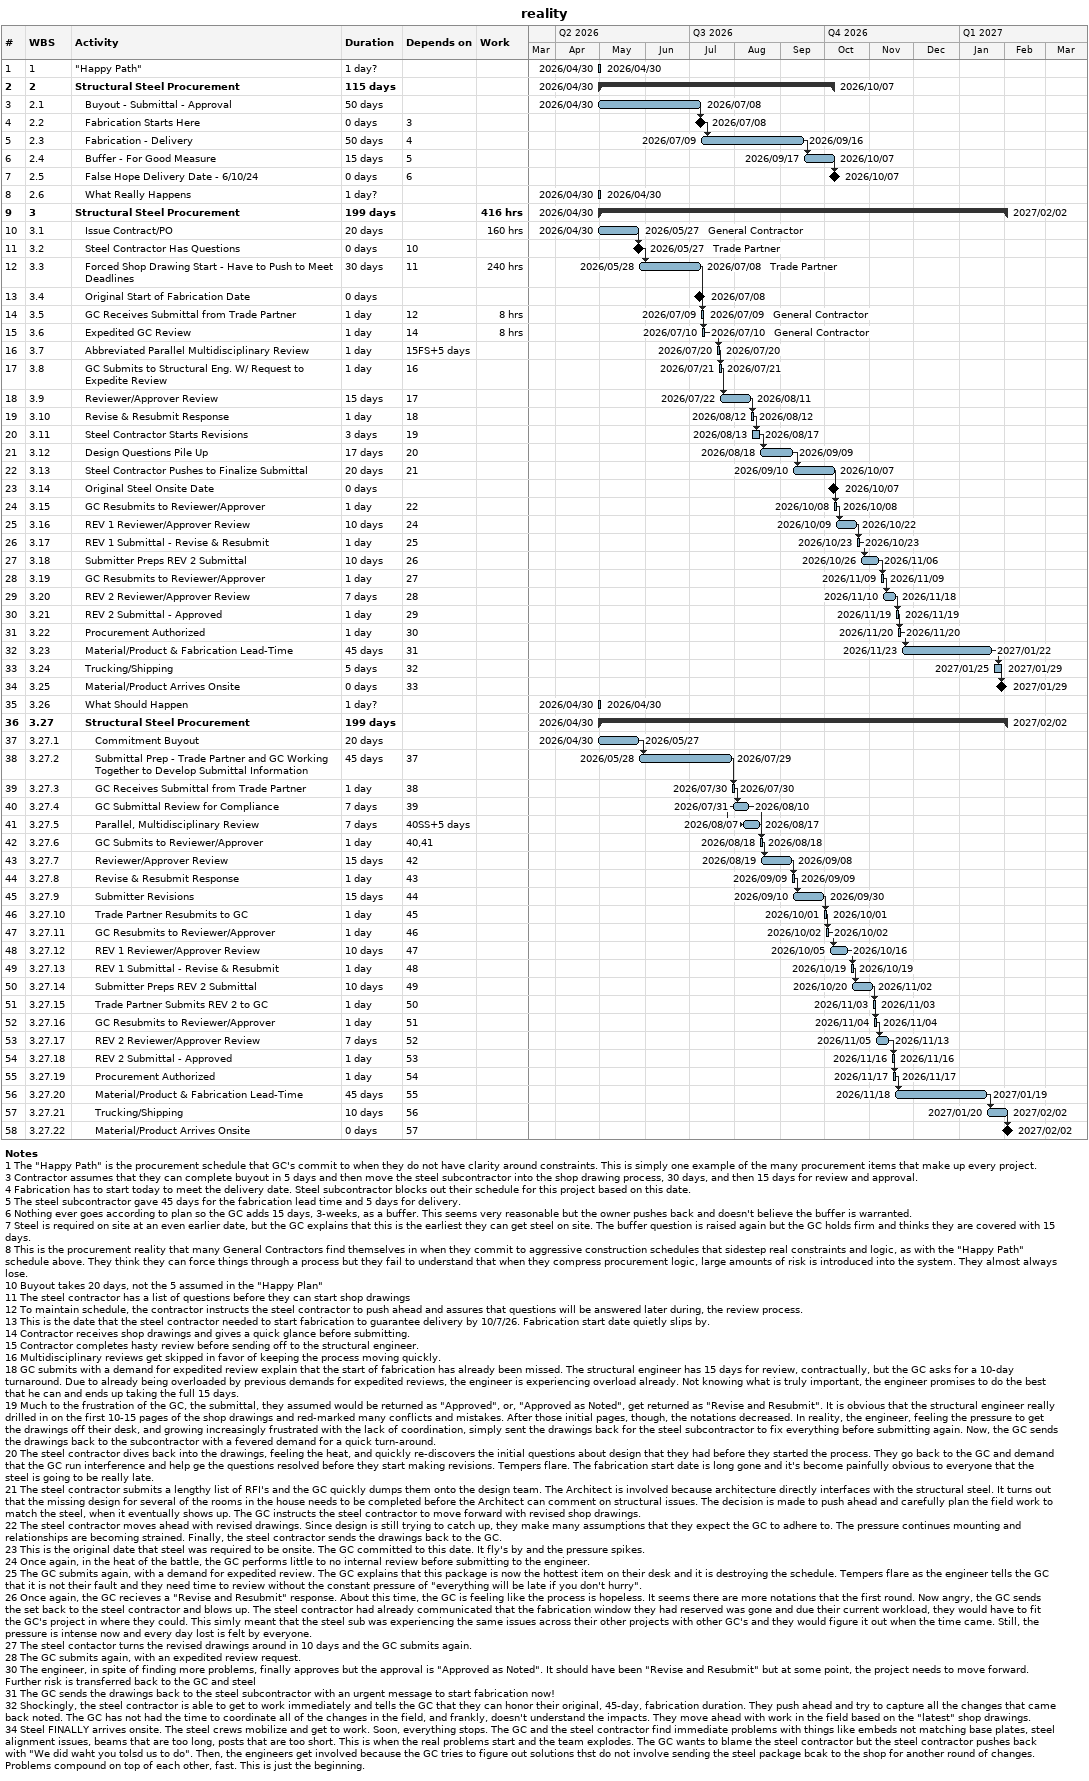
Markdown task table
reality

| ID | WBS | Task | Duration | Start | Finish | Predecessors | Resources | Work (h) |
|---|---|---|---|---|---|---|---|---|
| 1 | 1 | "Happy Path" | 1d? | 2026-04-30 | 2026-04-30 |  |  |  |
| 2 | 2 | **Structural Steel Procurement** | 115d | 2026-04-30 | 2026-10-07 |  |  |  |
| 3 | 2.1 | Buyout - Submittal - Approval | 50d | 2026-04-30 | 2026-07-08 |  |  |  |
| 4 | 2.2 | Fabrication Starts Here | 0d | 2026-07-08 | 2026-07-08 | 3 |  |  |
| 5 | 2.3 | Fabrication - Delivery | 50d | 2026-07-09 | 2026-09-16 | 4 |  |  |
| 6 | 2.4 | Buffer - For Good Measure | 15d | 2026-09-17 | 2026-10-07 | 5 |  |  |
| 7 | 2.5 | False Hope Delivery Date - 6/10/24 | 0d | 2026-10-07 | 2026-10-07 | 6 |  |  |
| 8 | 2.6 | What Really Happens | 1d? | 2026-04-30 | 2026-04-30 |  |  |  |
| 9 | 3 | **Structural Steel Procurement** | 199d | 2026-04-30 | 2027-02-02 |  |  | 416 |
| 10 | 3.1 | Issue Contract/PO | 20d | 2026-04-30 | 2026-05-27 |  | General Contractor | 160 |
| 11 | 3.2 | Steel Contractor Has Questions | 0d | 2026-05-27 | 2026-05-27 | 10 | Trade Partner |  |
| 12 | 3.3 | Forced Shop Drawing Start - Have to Push to Meet Deadlines | 30d | 2026-05-28 | 2026-07-08 | 11 | Trade Partner | 240 |
| 13 | 3.4 | Original Start of Fabrication Date | 0d | 2026-07-08 | 2026-07-08 |  |  |  |
| 14 | 3.5 | GC Receives Submittal from Trade Partner | 1d | 2026-07-09 | 2026-07-09 | 12 | General Contractor | 8 |
| 15 | 3.6 | Expedited GC Review | 1d | 2026-07-10 | 2026-07-10 | 14 | General Contractor | 8 |
| 16 | 3.7 | Abbreviated Parallel Multidisciplinary Review | 1d | 2026-07-20 | 2026-07-20 | 15FS+5d |  |  |
| 17 | 3.8 | GC Submits to Structural Eng. W/ Request to Expedite Review | 1d | 2026-07-21 | 2026-07-21 | 16 |  |  |
| 18 | 3.9 | Reviewer/Approver Review | 15d | 2026-07-22 | 2026-08-11 | 17 |  |  |
| 19 | 3.10 | Revise & Resubmit Response | 1d | 2026-08-12 | 2026-08-12 | 18 |  |  |
| 20 | 3.11 | Steel Contractor Starts Revisions | 3d | 2026-08-13 | 2026-08-17 | 19 |  |  |
| 21 | 3.12 | Design Questions Pile Up | 17d | 2026-08-18 | 2026-09-09 | 20 |  |  |
| 22 | 3.13 | Steel Contractor Pushes to Finalize Submittal | 20d | 2026-09-10 | 2026-10-07 | 21 |  |  |
| 23 | 3.14 | Original Steel Onsite Date | 0d | 2026-10-07 | 2026-10-07 |  |  |  |
| 24 | 3.15 | GC Resubmits to Reviewer/Approver | 1d | 2026-10-08 | 2026-10-08 | 22 |  |  |
| 25 | 3.16 | REV 1 Reviewer/Approver Review | 10d | 2026-10-09 | 2026-10-22 | 24 |  |  |
| 26 | 3.17 | REV 1 Submittal - Revise & Resubmit | 1d | 2026-10-23 | 2026-10-23 | 25 |  |  |
| 27 | 3.18 | Submitter Preps REV 2 Submittal | 10d | 2026-10-26 | 2026-11-06 | 26 |  |  |
| 28 | 3.19 | GC Resubmits to Reviewer/Approver | 1d | 2026-11-09 | 2026-11-09 | 27 |  |  |
| 29 | 3.20 | REV 2 Reviewer/Approver Review | 7d | 2026-11-10 | 2026-11-18 | 28 |  |  |
| 30 | 3.21 | REV 2 Submittal - Approved | 1d | 2026-11-19 | 2026-11-19 | 29 |  |  |
| 31 | 3.22 | Procurement Authorized | 1d | 2026-11-20 | 2026-11-20 | 30 |  |  |
| 32 | 3.23 | Material/Product & Fabrication Lead-Time | 45d | 2026-11-23 | 2027-01-22 | 31 |  |  |
| 33 | 3.24 | Trucking/Shipping | 5d | 2027-01-25 | 2027-01-29 | 32 |  |  |
| 34 | 3.25 | Material/Product Arrives Onsite | 0d | 2027-01-29 | 2027-01-29 | 33 |  |  |
| 35 | 3.26 | What Should Happen | 1d? | 2026-04-30 | 2026-04-30 |  |  |  |
| 36 | 3.27 | **Structural Steel Procurement** | 199d | 2026-04-30 | 2027-02-02 |  |  |  |
| 37 | 3.27.1 | Commitment Buyout | 20d | 2026-04-30 | 2026-05-27 |  |  |  |
| 38 | 3.27.2 | Submittal Prep - Trade Partner and GC Working Together to Develop Submittal Information | 45d | 2026-05-28 | 2026-07-29 | 37 |  |  |
| 39 | 3.27.3 | GC Receives Submittal from Trade Partner | 1d | 2026-07-30 | 2026-07-30 | 38 |  |  |
| 40 | 3.27.4 | GC Submittal Review for Compliance | 7d | 2026-07-31 | 2026-08-10 | 39 |  |  |
| 41 | 3.27.5 | Parallel, Multidisciplinary Review | 7d | 2026-08-07 | 2026-08-17 | 40SS+5d |  |  |
| 42 | 3.27.6 | GC Submits to Reviewer/Approver | 1d | 2026-08-18 | 2026-08-18 | 40, 41 |  |  |
| 43 | 3.27.7 | Reviewer/Approver Review | 15d | 2026-08-19 | 2026-09-08 | 42 |  |  |
| 44 | 3.27.8 | Revise & Resubmit Response | 1d | 2026-09-09 | 2026-09-09 | 43 |  |  |
| 45 | 3.27.9 | Submitter Revisions | 15d | 2026-09-10 | 2026-09-30 | 44 |  |  |
| 46 | 3.27.10 | Trade Partner Resubmits to GC | 1d | 2026-10-01 | 2026-10-01 | 45 |  |  |
| 47 | 3.27.11 | GC Resubmits to Reviewer/Approver | 1d | 2026-10-02 | 2026-10-02 | 46 |  |  |
| 48 | 3.27.12 | REV 1 Reviewer/Approver Review | 10d | 2026-10-05 | 2026-10-16 | 47 |  |  |
| 49 | 3.27.13 | REV 1 Submittal - Revise & Resubmit | 1d | 2026-10-19 | 2026-10-19 | 48 |  |  |
| 50 | 3.27.14 | Submitter Preps REV 2 Submittal | 10d | 2026-10-20 | 2026-11-02 | 49 |  |  |
| 51 | 3.27.15 | Trade Partner Submits REV 2 to GC | 1d | 2026-11-03 | 2026-11-03 | 50 |  |  |
| 52 | 3.27.16 | GC Resubmits to Reviewer/Approver | 1d | 2026-11-04 | 2026-11-04 | 51 |  |  |
| 53 | 3.27.17 | REV 2 Reviewer/Approver Review | 7d | 2026-11-05 | 2026-11-13 | 52 |  |  |
| 54 | 3.27.18 | REV 2 Submittal - Approved | 1d | 2026-11-16 | 2026-11-16 | 53 |  |  |
| 55 | 3.27.19 | Procurement Authorized | 1d | 2026-11-17 | 2026-11-17 | 54 |  |  |
| 56 | 3.27.20 | Material/Product & Fabrication Lead-Time | 45d | 2026-11-18 | 2027-01-19 | 55 |  |  |
| 57 | 3.27.21 | Trucking/Shipping | 10d | 2027-01-20 | 2027-02-02 | 56 |  |  |
| 58 | 3.27.22 | Material/Product Arrives Onsite | 0d | 2027-02-02 | 2027-02-02 | 57 |  |  |

Notes
- 1: The "Happy Path" is the procurement schedule that GC's commit to when they do not have clarity around constraints. This is simply one example of the many procurement items that make up every project.
- 3: Contractor assumes that they can complete buyout in 5 days and then move the steel subcontractor into the shop drawing process, 30 days, and then 15 days for review and approval.
- 4: Fabrication has to start today to meet the delivery date. Steel subcontractor blocks out their schedule for this project based on this date.
- 5: The steel subcontractor gave 45 days for the fabrication lead time and 5 days for delivery.
- 6: Nothing ever goes according to plan so the GC adds 15 days, 3-weeks, as a buffer. This seems very reasonable but the owner pushes back and doesn't believe the buffer is warranted.
- 7: Steel is required on site at an even earlier date, but the GC explains that this is the earliest they can get steel on site. The buffer question is raised again but the GC holds firm and thinks they are covered with 15 days.
- 8: This is the procurement reality that many General Contractors find themselves in when they commit to aggressive construction schedules that sidestep real constraints and logic, as with the "Happy Path" schedule above. They think they can force things through a process but they fail to understand that when they compress procurement logic, large amounts of risk is introduced into the system. They almost always lose.
- 10: Buyout takes 20 days, not the 5 assumed in the "Happy Plan"
- 11: The steel contractor has a list of questions before they can start shop drawings
- 12: To maintain schedule, the contractor instructs the steel contractor to push ahead and assures that questions will be answered later during, the review process.
- 13: This is the date that the steel contractor needed to start fabrication to guarantee delivery by 10/7/26. Fabrication start date quietly slips by.
- 14: Contractor receives shop drawings and gives a quick glance before submitting.
- 15: Contractor completes hasty review before sending off to the structural engineer.
- 16: Multidisciplinary reviews get skipped in favor of keeping the process moving quickly.
- 18: GC submits with a demand for expedited review explain that the start of fabrication has already been missed. The structural engineer has 15 days for review, contractually, but the GC asks for a 10-day turnaround. Due to already being overloaded by previous demands for expedited reviews, the engineer is experiencing overload already. Not knowing what is truly important, the engineer promises to do the best that he can and ends up taking the full 15 days.
- 19: Much to the frustration of the GC, the submittal, they assumed would be returned as "Approved", or, "Approved as Noted", get returned as "Revise and Resubmit". It is obvious that the structural engineer really drilled in on the first 10-15 pages of the shop drawings and red-marked many conflicts and mistakes. After those initial pages, though, the notations decreased. In reality, the engineer, feeling the pressure to get the drawings off their desk, and growing increasingly frustrated with the lack of coordination, simply sent the drawings back for the steel subcontractor to fix everything before submitting again. Now, the GC sends the drawings back to the subcontractor with a fevered demand for a quick turn-around.
- 20: The steel contractor dives back into the drawings, feeling the heat, and quickly re-discovers the initial questions about design that they had before they started the process. They go back to the GC and demand that the GC run interference and help ge the questions resolved before they start making revisions. Tempers flare. The fabrication start date is long gone and it's become painfully obvious to everyone that the steel is going to be really late.
- 21: The steel contractor submits a lengthy list of RFI's and the GC quickly dumps them onto the design team. The Architect is involved because architecture directly interfaces with the structural steel. It turns out that the missing design for several of the rooms in the house needs to be completed before the Architect can comment on structural issues. The decision is made to push ahead and carefully plan the field work to match the steel, when it eventually shows up. The GC instructs the steel contractor to move forward with revised shop drawings.
- 22: The steel contractor moves ahead with revised drawings. Since design is still trying to catch up, they make many assumptions that they expect the GC to adhere to. The pressure continues mounting and relationships are becoming strained. Finally, the steel contractor sends the drawings back to the GC.
- 23: This is the original date that steel was required to be onsite. The GC committed to this date. It fly's by and the pressure spikes.
- 24: Once again, in the heat of the battle, the GC performs little to no internal review before submitting to the engineer.
- 25: The GC submits again, with a demand for expedited review. The GC explains that this package is now the hottest item on their desk and it is destroying the schedule. Tempers flare as the engineer tells the GC that it is not their fault and they need time to review without the constant pressure of "everything will be late if you don't hurry".
- 26: Once again, the GC recieves a "Revise and Resubmit" response. About this time, the GC is feeling like the process is hopeless. It seems there are more notations that the first round. Now angry, the GC sends the set back to the steel contractor and blows up. The steel contractor had already communicated that the fabrication window they had reserved was gone and due their current workload, they would have to fit the GC's project in where they could. This simly meant that the steel sub was experiencing the same issues across their other projects with other GC's and they would figure it out when the time came. Still, the pressure is intense now and every day lost is felt by everyone.
- 27: The steel contactor turns the revised drawings around in 10 days and the GC submits again.
- 28: The GC submits again, with an expedited review request.
- 30: The engineer, in spite of finding more problems, finally approves but the approval is "Approved as Noted". It should have been "Revise and Resubmit" but at some point, the project needs to move forward. Further risk is transferred back to the GC and steel
- 31: The GC sends the drawings back to the steel subcontractor with an urgent message to start fabrication now!
- 32: Shockingly, the steel contractor is able to get to work immediately and tells the GC that they can honor their original, 45-day, fabrication duration. They push ahead and try to capture all the changes that came back noted. The GC has not had the time to coordinate all of the changes in the field, and frankly, doesn't understand the impacts. They move ahead with work in the field based on the "latest" shop drawings.
- 34: Steel FINALLY arrives onsite. The steel crews mobilize and get to work. Soon, everything stops. The GC and the steel contractor find immediate problems with things like embeds not matching base plates, steel alignment issues, beams that are too long, posts that are too short. This is when the real problems start and the team explodes. The GC wants to blame the steel contractor but the steel contractor pushes back with "We did waht you tolsd us to do". Then, the engineers get involved because the GC tries to figure out solutions thst do not involve sending the steel package bcak to the shop for another round of changes. Problems compound on top of each other, fast. This is just the beginning.
